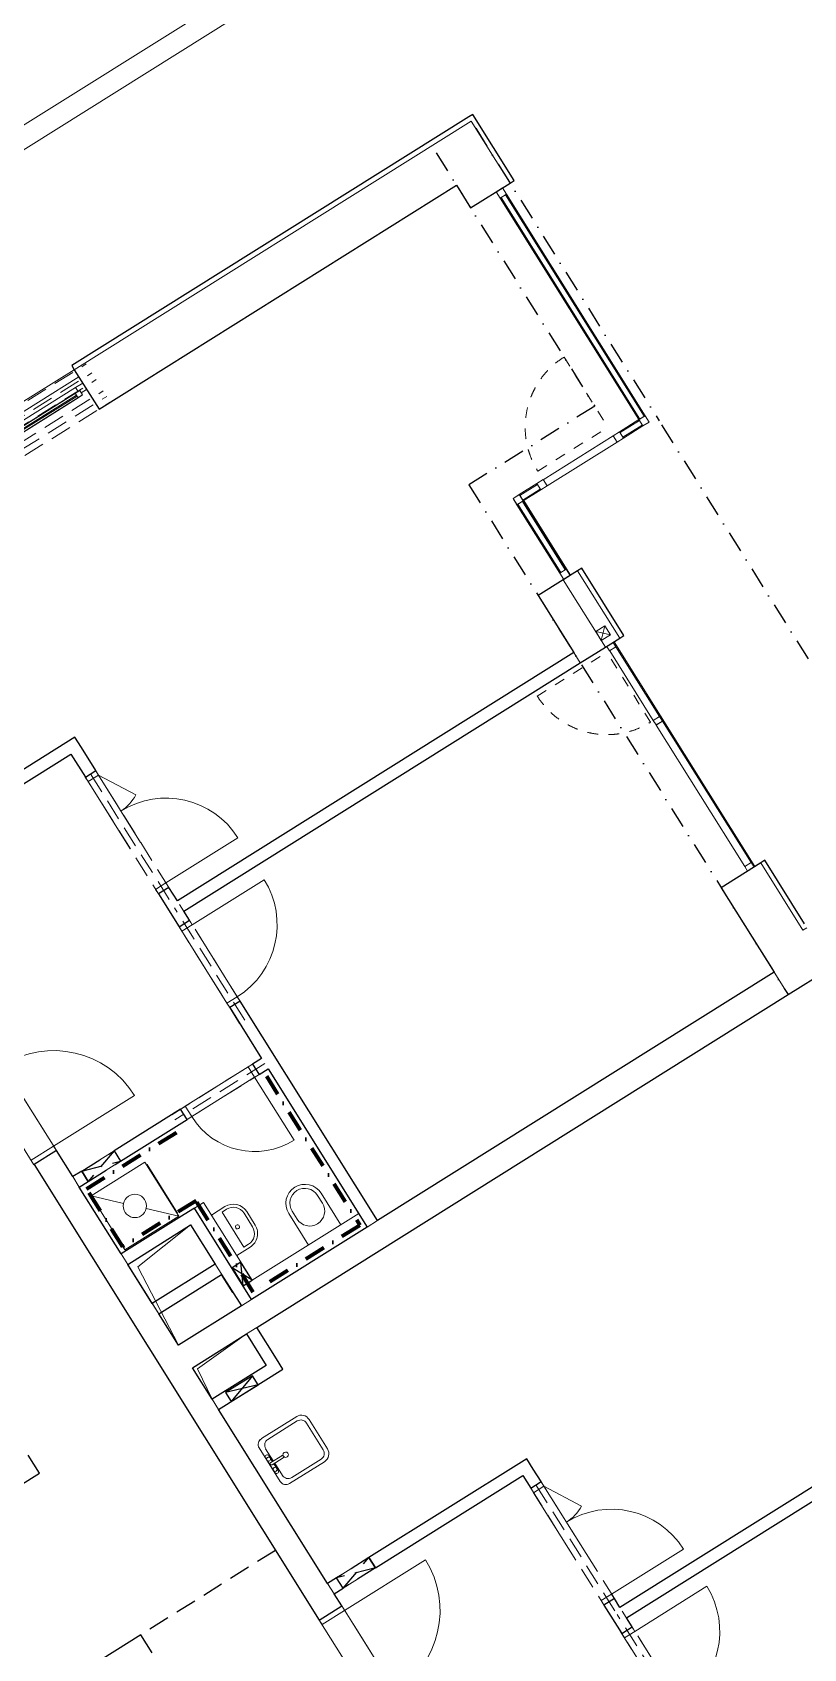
# Model space of a CAD drawing. Header units: millimetres. Extents: x -9129 to 220959, y -4760 to 72638.
# Drawn here: x 156056 to 163326, y 28209 to 43446 of the extents above; entities that cross this region are included whole.
import ezdxf

# ---------------------------------------------------------------- set-up
doc = ezdxf.new("R2010")
doc.units = ezdxf.units.MM
for name, pattern in [('HA_Dash_2mm-S1mm', [200, 100, -100]), ('HA_Dash_3mm-S1mm', [300, 200, -100]), ('HA_DashDot_2_2mm-S0_6mm', [1650, 750, -450, 0, -450]), ('HA_DashDot_4mm-S1mm', [400, 200, -100, 0, -100])]:
    doc.linetypes.add(name, pattern=pattern)
for name, color, linetype, lineweight in [('A-DETL-____-HDLN', 9, 'HA_Dash_3mm-S1mm', 25), ('A-DETL-____-OTLN', 9, 'Continuous', 25), ('A-DETL-GENF-OTLN', 9, 'Continuous', 9), ('A-DOOR-____-MCUT', 9, 'HA_DashDot_2_2mm-S0_6mm', 9), ('A-DOOR-____-OTLN', 9, 'Continuous', 9), ('A-DOOR-FRAM-MCUT', 9, 'Continuous', 9), ('A-FLOR-____-OTLN', 9, 'Continuous', 9), ('A-FLOR-____-OVHD', 9, 'HA_DashDot_4mm-S1mm', 25), ('A-GENM-____-HDLN', 9, 'HA_Dash_3mm-S1mm', 9), ('A-GENM-____-MCUT', 9, 'HA_Dash_3mm-S1mm', 25), ('A-GENM-____-OTLN', 9, 'Continuous', 9), ('A-GLAZ-____-MCUT', 9, 'Continuous', 5), ('A-GLAZ-____-OTLN', 9, 'Continuous', 5), ('A-GLAZ-CURT-MCUT', 9, 'Continuous', 5), ('A-GLAZ-CURT-OTLN', 9, 'Continuous', 5), ('A-GLAZ-CWMG-MCUT', 9, 'Continuous', 5), ('A-GLAZ-CWMG-OTLN', 9, 'Continuous', 5), ('A-WALL-____-MCUT', 9, 'Continuous', 25), ('A-WALL-____-OTLN', 9, 'Continuous', 9), ('E-ELEC-FIXT-OTLN', 9, 'Continuous', 9), ('I-WALL-____-MCUT', 9, 'Continuous', 25), ('I-WALL-____-OTLN', 9, 'Continuous', 9), ('M-HVAC-DUCT-OTLN', 9, 'Continuous', 9), ('P-SANR-FIXT-OTLN', 9, 'Continuous', 9)]:
    doc.layers.add(name, color=color, linetype=linetype, lineweight=lineweight)

# ---------------------------------------------------------------- blocks, each defined once
blk = doc.blocks.new('HA_DR_Single_Swing_Solid - In_BJ_700x2100-2040353-schema POHLEDU D_140_6400')
at = {"layer": 'A-DOOR-____-MCUT'}
for p, q in [((-350, 57.5), (350, 57.5)), ((-350, -57.5), (350, -57.5))]:
    blk.add_line(p, q, dxfattribs=at)
at = {"layer": 'A-DOOR-____-OTLN', "lineweight": 5}
blk.add_line((350, -757.5), (350, -57.5), dxfattribs=at)
blk.add_arc((350, -57.5), 700, 180, 270, dxfattribs=at)
at = {"layer": 'A-DOOR-FRAM-MCUT'}
for p, q in [((-350, 57.5), (-400, 57.5)), ((-350, -57.5), (-350, 57.5)), ((400, 57.5), (350, 57.5)), ((350, 57.5), (350, -57.5)), ((-400, -57.5), (-350, -57.5)), ((350, -57.5), (400, -57.5))]:
    blk.add_line(p, q, dxfattribs=at)
blk = doc.blocks.new('HA_DR_Single_Swing_Solid - In_BJ_900x2100_Vstup-2040224-schema POHLEDU D_140_6400')
at = {"layer": 'A-DOOR-____-MCUT'}
for p, q in [((-450, 125), (450, 125)), ((-450, -125), (450, -125))]:
    blk.add_line(p, q, dxfattribs=at)
at = {"layer": 'A-DOOR-____-OTLN', "lineweight": 5}
blk.add_line((450, 1025), (450, 125), dxfattribs=at)
at = {"layer": 'A-DOOR-____-OTLN'}
for p, q in [((-500, 125), (500, 125)), ((-500, -125), (500, -125))]:
    blk.add_line(p, q, dxfattribs=at)
at = {"layer": 'A-DOOR-____-OTLN', "lineweight": 5}
blk.add_arc((450, 125), 900, 90, 180, dxfattribs=at)
at = {"layer": 'A-DOOR-FRAM-MCUT'}
for p, q in [((-500, 125), (-450, 125)), ((-450, 125), (-450, -125)), ((450, 125), (500, 125)), ((450, -125), (450, 125)), ((-450, -125), (-500, -125)), ((500, -125), (450, -125))]:
    blk.add_line(p, q, dxfattribs=at)
blk = doc.blocks.new('HA_DR_Single_Swing_Solid - In_BJ_900x2100_Vstup-2040222-schema POHLEDU D_140_6400')
at = {"layer": 'A-DOOR-____-MCUT'}
for p, q in [((-450, 125), (450, 125)), ((-450, -125), (450, -125))]:
    blk.add_line(p, q, dxfattribs=at)
at = {"layer": 'A-DOOR-____-OTLN'}
for p, q in [((-500, 125), (500, 125)), ((-500, -125), (500, -125))]:
    blk.add_line(p, q, dxfattribs=at)
at = {"layer": 'A-DOOR-____-OTLN', "lineweight": 5}
blk.add_line((450, -1025), (450, -125), dxfattribs=at)
blk.add_arc((450, -125), 900, 180, 270, dxfattribs=at)
at = {"layer": 'A-DOOR-FRAM-MCUT'}
for p, q in [((-450, 125), (-500, 125)), ((-450, -125), (-450, 125)), ((500, 125), (450, 125)), ((450, 125), (450, -125)), ((-500, -125), (-450, -125)), ((450, -125), (500, -125))]:
    blk.add_line(p, q, dxfattribs=at)
blk = doc.blocks.new('HA_DR_Double_Swing_Solid - In_BJ_1200x2100_800-1662813-schema POHLEDU D_140_6400')
at = {"layer": 'A-DOOR-____-MCUT'}
for p, q in [((-600, 57), (600, 57)), ((-600, -58), (600, -58))]:
    blk.add_line(p, q, dxfattribs=at)
at = {"layer": 'A-DOOR-____-OTLN', "lineweight": 5}
for p, q in [((600, 857), (600, 57)), ((-254, 257), (-600, 57))]:
    blk.add_line(p, q, dxfattribs=at)
for centre, radius, start, end in [((600, 57), 800, 90, 180), ((-600, 57), 400, 360, 30)]:
    blk.add_arc(centre, radius, start, end, dxfattribs=at)
at = {"layer": 'A-DOOR-FRAM-MCUT'}
for p, q in [((-650, 57), (-600, 57)), ((-600, 57), (-600, -58)), ((600, 57), (650, 57)), ((600, -58), (600, 57)), ((-600, -58), (-650, -58)), ((650, -58), (600, -58))]:
    blk.add_line(p, q, dxfattribs=at)
blk = doc.blocks.new('HA_DR_Single_Swing_Solid - In_BJ_800x2100-2040331-schema POHLEDU D_140_6400')
at = {"layer": 'A-DOOR-____-MCUT'}
for p, q in [((-400, 57.5), (400, 57.5)), ((-400, -57.5), (400, -57.5))]:
    blk.add_line(p, q, dxfattribs=at)
at = {"layer": 'A-DOOR-____-OTLN', "lineweight": 5}
blk.add_line((400, -857.5), (400, -57.5), dxfattribs=at)
blk.add_arc((400, -57.5), 800, 180, 270, dxfattribs=at)
at = {"layer": 'A-DOOR-FRAM-MCUT'}
for p, q in [((-400, 57.5), (-450, 57.5)), ((-400, -57.5), (-400, 57.5)), ((450, 57.5), (400, 57.5)), ((400, 57.5), (400, -57.5)), ((-450, -57.5), (-400, -57.5)), ((400, -57.5), (450, -57.5))]:
    blk.add_line(p, q, dxfattribs=at)
blk = doc.blocks.new('HA_WD_SinglePanel - 1000x2400-1662822-schema POHLEDU D_140_6400')
at = {"layer": 'A-GLAZ-____-MCUT'}
for p, q in [((-420, 70), (-500, 70)), ((-500, 0), (-440, 0)), ((-440, -25), (-440, 25)), ((-440, 25), (-390, 25)), ((-420, 25), (-420, 70)), ((-390, 25), (-390, -25)), ((390, 5), (-390, 5)), ((390, -25), (390, 25)), ((390, 25), (440, 25)), ((500, 70), (420, 70)), ((420, 70), (420, 25)), ((440, 25), (440, -25)), ((440, 0), (500, 0)), ((-390, -25), (-440, -25)), ((390, -5), (-390, -5)), ((440, -25), (390, -25))]:
    blk.add_line(p, q, dxfattribs=at)
at = {"layer": 'A-GLAZ-____-OTLN'}
for p, q in [((440, 25), (-440, 25)), ((-440, -25), (-440, 25)), ((420, 70), (-420, 70)), ((390, 25), (-390, 25)), ((440, 25), (440, -25)), ((-440, -25), (440, -25)), ((390, -25), (-390, -25))]:
    blk.add_line(p, q, dxfattribs=at)
blk = doc.blocks.new('System Panel - Glazed_50mm_Offset50-1462710-schema POHLEDU D_140_6400')
at = {"layer": 'A-GLAZ-CURT-MCUT'}
for p, q in [((1232, 125), (-1232, 125)), ((-1232, 125), (-1232, 75)), ((-1232, 75), (1232, 75)), ((1232, 75), (1232, 125))]:
    blk.add_line(p, q, dxfattribs=at)
blk = doc.blocks.new('Rectangular Mullion - 70x70_Symetric_Offset0-1462708-schema POHLEDU D_140_6400')
at = {"layer": 'A-GLAZ-CWMG-OTLN'}
for p, q in [((-15623, 39832), (-16932, 41921)), ((-15683, 39795), (-16991, 41884))]:
    blk.add_line(p, q, dxfattribs=at)
blk = doc.blocks.new('Rectangular Mullion - 70x70_Symetric_Offset0-1395025-schema POHLEDU D_140_6400')
at = {"layer": 'A-GLAZ-CWMG-MCUT'}
for p, q in [((-70, -65), (0, -65)), ((-70, -135), (-70, -65)), ((0, -135), (-70, -135)), ((0, -65), (0, -135))]:
    blk.add_line(p, q, dxfattribs=at)
blk = doc.blocks.new('Rectangular Mullion - 70x70_Symetric_Offset0-1395026-schema POHLEDU D_140_6400')
at = {"layer": 'A-GLAZ-CWMG-MCUT'}
for p, q in [((0, -65), (-70, -65)), ((-70, -65), (-70, -135)), ((-70, -135), (0, -135)), ((0, -135), (0, -65))]:
    blk.add_line(p, q, dxfattribs=at)
blk = doc.blocks.new('System Panel - Glazed_50mm_Offset50-1502159-schema POHLEDU D_140_6400')
at = {"layer": 'A-GLAZ-CURT-MCUT'}
for p, q in [((107.5, 125), (-107.5, 125)), ((-107.5, 125), (-107.5, 75)), ((-107.5, 75), (107.5, 75)), ((107.5, 75), (107.5, 125))]:
    blk.add_line(p, q, dxfattribs=at)
blk = doc.blocks.new('Rectangular Mullion - 70x70_Symetric_Offset0-1505272-schema POHLEDU D_140_6400')
at = {"layer": 'A-GLAZ-CWMG-OTLN'}
for p, q in [((-15865, 39680), (-15683, 39795)), ((-15828, 39621), (-15646, 39735))]:
    blk.add_line(p, q, dxfattribs=at)
blk = doc.blocks.new('Rectangular Mullion - 70x70_Symetric_Offset0-1501645-schema POHLEDU D_140_6400')
at = {"layer": 'A-GLAZ-CWMG-MCUT'}
for p, q in [((-70, -65), (0, -65)), ((-70, -135), (-70, -65)), ((0, -135), (-70, -135)), ((0, -65), (0, -135))]:
    blk.add_line(p, q, dxfattribs=at)
blk = doc.blocks.new('Rectangular Mullion - 70x70_Symetric_Offset0-1501646-schema POHLEDU D_140_6400')
at = {"layer": 'A-GLAZ-CWMG-MCUT'}
for p, q in [((0, -65), (-70, -65)), ((-70, -65), (-70, -135)), ((-70, -135), (0, -135)), ((0, -135), (0, -65))]:
    blk.add_line(p, q, dxfattribs=at)
blk = doc.blocks.new('System Panel - Glazed_50mm_Offset50-1462713-schema POHLEDU D_140_6400')
at = {"layer": 'A-GLAZ-CURT-MCUT'}
for p, q in [((380, 125), (-380, 125)), ((-380, 125), (-380, 75)), ((-380, 75), (380, 75)), ((380, 75), (380, 125))]:
    blk.add_line(p, q, dxfattribs=at)
blk = doc.blocks.new('Rectangular Mullion - 70x70_Symetric_Offset0-1462711-schema POHLEDU D_140_6400')
at = {"layer": 'A-GLAZ-CWMG-OTLN'}
for p, q in [((-16369, 38385), (-16773, 39029)), ((-16429, 38348), (-16832, 38992))]:
    blk.add_line(p, q, dxfattribs=at)
blk = doc.blocks.new('HA_GM_Shaft_Rectangle - Default-2055999-schema POHLEDU D_140_6400')
at = {"layer": 'A-DETL-GENF-OTLN'}
for p, q in [((70, -70), (700, 0)), ((0, -900), (70, -70))]:
    blk.add_line(p, q, dxfattribs=at)
at = {"layer": 'A-GENM-____-OTLN'}
for p, q in [((0, -900), (0, 0)), ((0, 0), (700, 0)), ((700, 0), (700, -900)), ((700, -900), (0, -900))]:
    blk.add_line(p, q, dxfattribs=at)
blk = doc.blocks.new('HA_GM_Shaft_Rectangle - Default-2056017-schema POHLEDU D_140_6400')
at = {"layer": 'A-DETL-GENF-OTLN'}
for p, q in [((35, -35), (600, 0)), ((0, -350), (35, -35))]:
    blk.add_line(p, q, dxfattribs=at)
at = {"layer": 'A-GENM-____-OTLN'}
for p, q in [((0, -350), (0, 0)), ((0, 0), (600, 0)), ((600, 0), (600, -350)), ((600, -350), (0, -350))]:
    blk.add_line(p, q, dxfattribs=at)
blk = doc.blocks.new('ABMV_Toilet_WallHung - Default-1928450-schema POHLEDU D_140_6400')
at = {"layer": 'P-SANR-FIXT-OTLN'}
for p, q in [((-55, 75), (-55, 425)), ((-16, 426), (-16, 340)), ((266, 340), (266, 426)), ((305, 75), (305, 425))]:
    blk.add_line(p, q, dxfattribs=at)
for centre, radius, start, end in [((125, 425), 180, 0, 180), ((125, 426), 141, 360, 180), ((125, 340), 141, 180, 360)]:
    blk.add_arc(centre, radius, start, end, dxfattribs=at)
blk = doc.blocks.new('Skříňka se dřezem_ pravoúhlá - 500 x 440mm-1427235-schema POHLEDU D_140_6400')
at = {"layer": 'P-SANR-FIXT-OTLN'}
for p, q in [((202, 180), (-171, 180)), ((202, 180), (-171, 180)), ((92, 180), (-73, 180)), ((3, 161), (3, 40)), ((28, 161), (28, 40)), ((-234, 117), (-234, -271)), ((-234, 117), (-234, -271)), ((-196, 69), (-196, -258)), ((3, 133), (-133, 133)), ((-73, 142), (3, 142)), ((28, 142), (92, 142)), ((164, 133), (28, 133)), ((228, -258), (228, 69)), ((266, -276), (266, 117)), ((266, -276), (266, 117)), ((-145, -360), (181, -360)), ((-145, -360), (181, -360)), ((-133, -322), (164, -322))]:
    blk.add_line(p, q, dxfattribs=at)
for centre, radius, start, end in [((-171, 117), 63.5, 90, 180), ((-171, 117), 63.5, 90, 180), ((-73, 161), 19, 90, 270), ((-48, 161), 19, 360, 180), ((-48, 161), 19, 180, 0), ((16, 161), 12.7, 360, 180), ((66, 161), 19, 360, 180), ((66, 161), 19, 180, 360), ((92, 161), 19, 270, 90), ((202, 117), 63.5, 0, 90), ((202, 117), 63.5, 360, 90), ((-133, 69), 63.5, 90, 180), ((16, 3), 25.4, 360, 180), ((16, 3), 25.4, 180, 0), ((16, 40), 12.7, 180, 0), ((164, 69), 63.5, 0, 90), ((-145, -271), 88.9, 180, 270), ((-145, -271), 88.9, 180, 270), ((-133, -258), 63.5, 180, 270), ((164, -258), 63.5, 270, 0), ((181, -276), 84.4, 270, 0), ((181, -276), 84.4, 270, 0)]:
    blk.add_arc(centre, radius, start, end, dxfattribs=at)
blk = doc.blocks.new('R_bathroom_washing_machine - 600x600x900-1423135-schema POHLEDU D_140_6400')
at = {"layer": 'E-ELEC-FIXT-OTLN'}
for p, q in [((678, 597), (78, 597)), ((78, 597), (78, -3)), ((455, 374), (678, 597)), ((555, 602), (555, 597)), ((572, 602), (572, 597)), ((580, 602), (580, 602)), ((580, 602), (580, 602)), ((580, 602), (580, 602)), ((580, 602), (580, 602)), ((587, 597), (587, 602)), ((605, 597), (605, 602)), ((678, -3), (678, 597)), ((78, -3), (300, 219)), ((78, -3), (678, -3)), ((108, -3), (108, -8)), ((648, -8), (108, -8)), ((648, -8), (648, -3))]:
    blk.add_line(p, q, dxfattribs=at)
blk.add_circle((378, 297), 110, dxfattribs=at)
blk = doc.blocks.new('Systémový panel - Sklo-1501127-schema POHLEDU D_140_6400')
at = {"layer": 'A-GLAZ-CURT-MCUT'}
for p, q in [((787.5, 0), (-787.5, 0)), ((-787.5, 0), (-787.5, -70)), ((787.5, -70), (787.5, 0)), ((-787.5, -70), (787.5, -70))]:
    blk.add_line(p, q, dxfattribs=at)
blk = doc.blocks.new('Obdélníková příčel - 50x70mm EXT-1501128-schema POHLEDU D_140_6400')
at = {"layer": 'A-GLAZ-CWMG-MCUT'}
for p, q in [((-50, 70), (0, 70)), ((-50, 0), (-50, 70)), ((0, 0), (-50, 0)), ((0, 70), (0, 0))]:
    blk.add_line(p, q, dxfattribs=at)
blk = doc.blocks.new('Obdélníková příčel - 50x70mm EXT-1501129-schema POHLEDU D_140_6400')
at = {"layer": 'A-GLAZ-CWMG-MCUT'}
for p, q in [((0, 70), (-50, 70)), ((-50, 70), (-50, 0)), ((-50, 0), (0, 0)), ((0, 0), (0, 70))]:
    blk.add_line(p, q, dxfattribs=at)
blk = doc.blocks.new('ABMV_CW_Single_Swing_Generic - Ex_Glass_SKLOPNE-1536050-schema POHLEDU D_140_6400')
at = {"layer": 'A-DOOR-____-OTLN', "linetype": 'HA_Dash_2mm-S1mm', "lineweight": 5}
for p in [(387.5, 805), (-387.5, 30)]:
    blk.add_line(p, (387.5, 30), dxfattribs=at)
blk.add_arc((387.5, 30), 775, 90, 180, dxfattribs=at)
blk = doc.blocks.new('Obdélníková příčel - 50x70mm EXT-1501125-schema POHLEDU D_140_6400')
at = {"layer": 'A-GLAZ-CWMG-OTLN'}
for p, q in [((-15899, 37653), (-15488, 36996)), ((-15958, 37616), (-15547, 36959))]:
    blk.add_line(p, q, dxfattribs=at)
blk = doc.blocks.new('Obdélníková příčel - 50x70mm EXT-1501126-schema POHLEDU D_140_6400')
at = {"layer": 'A-GLAZ-CWMG-MCUT'}
for p, q in [((-25, 70), (25, 70)), ((-25, 0), (-25, 70)), ((25, 0), (-25, 0)), ((25, 70), (25, 0))]:
    blk.add_line(p, q, dxfattribs=at)
blk = doc.blocks.new('System Panel - Glazed_50mm_Offset50-1502124-schema POHLEDU D_140_6400')
at = {"layer": 'A-GLAZ-CURT-MCUT'}
for p, q in [((97.5, 125), (-97.5, 125)), ((-97.5, 125), (-97.5, 75)), ((-97.5, 75), (97.5, 75)), ((97.5, 75), (97.5, 125))]:
    blk.add_line(p, q, dxfattribs=at)
blk = doc.blocks.new('Rectangular Mullion - 70x70_Symetric_Offset0-1505059-schema POHLEDU D_140_6400')
at = {"layer": 'A-GLAZ-CWMG-OTLN'}
for p, q in [((-16810, 39089), (-16645, 39192)), ((-16773, 39029), (-16607, 39133))]:
    blk.add_line(p, q, dxfattribs=at)
blk = doc.blocks.new('Rectangular Mullion - 70x70_Symetric_Offset0-1501643-schema POHLEDU D_140_6400')
at = {"layer": 'A-GLAZ-CWMG-MCUT'}
for p, q in [((-35, -65), (35, -65)), ((-35, -135), (-35, -65)), ((35, -135), (-35, -135)), ((35, -65), (35, -135))]:
    blk.add_line(p, q, dxfattribs=at)
blk = doc.blocks.new('ABMV_CW_Single_Swing_Generic - Ex_Glass_SKLOPNE-1536052-schema POHLEDU D_140_6400')
at = {"layer": 'A-DOOR-____-OTLN', "linetype": 'HA_Dash_2mm-S1mm', "lineweight": 5}
for p in [(390, 810), (-390, 30)]:
    blk.add_line(p, (390, 30), dxfattribs=at)
blk.add_arc((390, 30), 780, 90, 180, dxfattribs=at)
blk = doc.blocks.new('Rectangular Mullion - 70x70_Symetric_Offset0-1502155-schema POHLEDU D_140_6400')
at = {"layer": 'A-GLAZ-CWMG-OTLN'}
for p, q in [((-16585, 39229), (-15924, 39643)), ((-16548, 39170), (-15887, 39584))]:
    blk.add_line(p, q, dxfattribs=at)
blk = doc.blocks.new('ABMV_WashBasin_Generic - 450x300-1493525-schema POHLEDU D_140_6400')
at = {"layer": 'P-SANR-FIXT-OTLN'}
for p, q in [((200, 350), (50, 350)), ((50, 320), (200, 320)), ((-100, 200), (-100, 50)), ((-70, 150), (-70, 200)), ((320, 200), (320, 150)), ((350, 50), (350, 200)), ((320, 150), (-70, 150))]:
    blk.add_line(p, q, dxfattribs=at)
for centre, radius, start, end in [((50, 200), 150, 90, 180), ((50, 200), 120, 90, 180), ((200, 200), 150, 360, 90), ((200, 200), 120, 360, 90), ((125, 200), 20, 90, 270), ((125, 200), 20, 270, 90)]:
    blk.add_arc(centre, radius, start, end, dxfattribs=at)
blk = doc.blocks.new('HA_GM_Tiling_LineBased - Generic Tiles-1986773-schema POHLEDU D_140_6400')
at = {"layer": 'A-GENM-____-OTLN', "linetype": 'HA_DashDot_4mm-S1mm', "lineweight": 80}
blk.add_line((50, -50), (1710, -50), dxfattribs=at)
blk = doc.blocks.new('HA_GM_Tiling_LineBased - Generic Tiles-1986771-schema POHLEDU D_140_6400')
at = {"layer": 'A-GENM-____-OTLN', "linetype": 'HA_DashDot_4mm-S1mm', "lineweight": 80}
blk.add_line((50, -50), (1235, -50), dxfattribs=at)
blk = doc.blocks.new('HA_GM_Tiling_LineBased - Generic Tiles-1986770-schema POHLEDU D_140_6400')
at = {"layer": 'A-GENM-____-OTLN', "linetype": 'HA_DashDot_4mm-S1mm', "lineweight": 80}
blk.add_line((50, -50), (1065, -50), dxfattribs=at)
blk = doc.blocks.new('HA_GM_Tiling_LineBased - Generic Tiles-1986772-schema POHLEDU D_140_6400')
at = {"layer": 'A-GENM-____-OTLN', "linetype": 'HA_DashDot_4mm-S1mm', "lineweight": 80}
blk.add_line((-50, -50), (765, -50), dxfattribs=at)
blk = doc.blocks.new('HA_GM_Tiling_LineBased - Generic Tiles-1986774-schema POHLEDU D_140_6400')
at = {"layer": 'A-GENM-____-OTLN', "linetype": 'HA_DashDot_4mm-S1mm', "lineweight": 80}
blk.add_line((50, -50), (695, -50), dxfattribs=at)
blk = doc.blocks.new('HA_GM_Tiling_LineBased - Generic Tiles-1986775-schema POHLEDU D_140_6400')
at = {"layer": 'A-GENM-____-OTLN', "linetype": 'HA_DashDot_4mm-S1mm', "lineweight": 80}
blk.add_line((50, -50), (1150, -50), dxfattribs=at)
blk = doc.blocks.new('TB_Porotherm KP11_5_1500mm - TB_Porotherm KP11_5_1500mm-1870867-schema POHLEDU D_140_6400')
at = {"layer": 'A-GENM-____-HDLN'}
for p, q in [((-750, 57.5), (750, 57.5)), ((-750, 0), (750, 0)), ((750, -57.5), (-750, -57.5))]:
    blk.add_line(p, q, dxfattribs=at)
blk = doc.blocks.new('TB_Porotherm KP11_5_1250mm - TB_Porotherm KP11_5_1250mm-1870064-schema POHLEDU D_140_6400')
at = {"layer": 'A-GENM-____-HDLN'}
for p, q in [((-625, 57.5), (625, 57.5)), ((-625, 0), (625, 0)), ((625, -57.5), (-625, -57.5))]:
    blk.add_line(p, q, dxfattribs=at)
blk = doc.blocks.new('TB_Porotherm KP11_5_1000mm - TB_Porotherm KP11_5_1000mm-1863649-schema POHLEDU D_140_6400')
at = {"layer": 'A-GENM-____-HDLN'}
for p, q in [((-500, 57.5), (500, 57.5)), ((-500, 0), (500, 0)), ((500, -57.5), (-500, -57.5))]:
    blk.add_line(p, q, dxfattribs=at)
blk = doc.blocks.new('TB_Porotherm KPVarioUNI_1250mm - TB_Porotherm KPVarioUNI_1250mm-1891196-schema POHLEDU D_140_6400')
at = {"layer": 'A-GENM-____-HDLN'}
for p, q in [((-625, 205), (625, 205)), ((-625, 105), (625, 105)), ((-625, 30), (625, 30)), ((-625, -95), (625, -95)), ((-100, 0), (100, 0)), ((-625, -157.5), (625, -157.5)), ((-625, -220), (625, -220))]:
    blk.add_line(p, q, dxfattribs=at)
blk = doc.blocks.new('HA_GM_Opening_Rectangle_WallBased - Default-1969288-schema POHLEDU D_140_6400')
at = {"layer": 'A-GENM-____-MCUT'}
for p, q in [((305, 57.5), (-55, -57.5)), ((-55, 57.5), (305, -57.5)), ((-55, 57.5), (-55, -57.5)), ((-55, 57.5), (305, 57.5)), ((305, 57.5), (305, -57.5)), ((-55, -57.5), (305, -57.5))]:
    blk.add_line(p, q, dxfattribs=at)
blk = doc.blocks.new('HA_GM_Opening_Rectangle_WallBased - Default-2068907-schema POHLEDU D_140_6400')
at = {"layer": 'A-GENM-____-MCUT'}
blk.add_line((25, 58), (225, 58), dxfattribs=at)
blk = doc.blocks.new('185-01_OBJEKT C_Central_rvt-5-schema POHLEDU D_140_6400')
at = {"layer": 'A-DETL-____-HDLN'}
blk.add_line((-19107, 29136), (-20378, 28340), dxfattribs=at)
at = {"layer": 'A-DETL-____-OTLN'}
for p, q in [((-19434, 31852), (-19518, 31799)), ((-19328, 31683), (-19434, 31852)), ((-19412, 31629), (-19434, 31852)), ((-19518, 31799), (-19412, 31629)), ((-19328, 31683), (-19518, 31799)), ((-19412, 31629), (-19328, 31683)), ((-19324, 30782), (-19578, 30623)), ((-19324, 30782), (-19525, 30538)), ((-19271, 30697), (-19324, 30782)), ((-19271, 30697), (-19578, 30623)), ((-19525, 30538), (-19271, 30697)), ((-19578, 30623), (-19525, 30538))]:
    blk.add_line(p, q, dxfattribs=at)
at = {"layer": 'A-FLOR-____-OTLN'}
for p, q in [((-20962, 40199), (-21810, 39668)), ((-16328, 38328), (-16768, 39032)), ((-14590, 35582), (-15917, 37701))]:
    blk.add_line(p, q, dxfattribs=at)
at = {"layer": 'A-FLOR-____-OVHD'}
for p, q in [((-17221, 42542), (-15493, 39784)), ((-17594, 42309), (-16099, 39923)), ((-16099, 39923), (-17286, 39180)), ((-15469, 39745), (-12974, 35762)), ((-17286, 39180), (-14276, 34375))]:
    blk.add_line(p, q, dxfattribs=at)
at = {"layer": 'A-WALL-____-MCUT'}
for p, q in [((-17249, 42672), (-17287, 42648)), ((-16859, 42049), (-17249, 42672)), ((-17287, 42648), (-21029, 40305)), ((-20771, 39893), (-17403, 42004)), ((-17403, 42004), (-17270, 41792)), ((-17270, 41792), (-16897, 42025)), ((-16897, 42025), (-16859, 42049)), ((-21029, 40305), (-21005, 40266)), ((-21005, 40266), (-20771, 39893)), ((-16260, 38371), (-16396, 38286)), ((-16222, 38395), (-16260, 38371)), ((-15824, 37759), (-16222, 38395)), ((-15998, 37650), (-15862, 37735)), ((-15862, 37735), (-15824, 37759)), ((-14535, 35617), (-14908, 35383)), ((-14497, 35641), (-14535, 35617)), ((-14122, 35043), (-14497, 35641)), ((-14908, 35383), (-14409, 34586)), ((-14276, 34375), (-13903, 34608))]:
    blk.add_line(p, q, dxfattribs=at)
at = {"layer": 'A-WALL-____-MCUT', "lineweight": 9}
for p, q in [((-17263, 42610), (-21005, 40266)), ((-21005, 40266), (-17263, 42610)), ((-17030, 42237), (-17263, 42610)), ((-17263, 42610), (-17030, 42237)), ((-16897, 42025), (-17030, 42237)), ((-17030, 42237), (-16897, 42025)), ((-15998, 37650), (-16396, 38286)), ((-16396, 38286), (-15998, 37650)), ((-16260, 38371), (-15862, 37735)), ((-15862, 37735), (-16260, 38371)), ((-16235, 37502), (-16296, 37599)), ((-14137, 34981), (-14535, 35617)), ((-14535, 35617), (-14137, 34981)), ((-14137, 34981), (-14099, 35005)), ((-14276, 34375), (-14409, 34586)), ((-21019, 32659), (-20958, 32561)), ((-18244, 32184), (-18146, 32246)), ((-20562, 31930), (-20501, 31832)), ((-20270, 31464), (-20209, 31366)), ((-19430, 31441), (-19333, 31502)), ((-19285, 31237), (-19382, 31176)), ((-19705, 30561), (-19644, 30464)), ((-18617, 28824), (-18556, 28726))]:
    blk.add_line(p, q, dxfattribs=at)
at = {"layer": 'I-WALL-____-MCUT'}
for p, q in [((-16396, 38286), (-16633, 38137)), ((-16633, 38137), (-16296, 37599)), ((-16235, 37502), (-15998, 37650)), ((-16296, 37599), (-20033, 35258)), ((-19972, 35161), (-16235, 37502)), ((-20999, 36801), (-22330, 35967)), ((-20938, 36703), (-20999, 36801)), ((-23265, 35246), (-21036, 36642)), ((-21036, 36642), (-20900, 36426)), ((-20803, 36487), (-20938, 36703)), ((-20900, 36426), (-20803, 36487)), ((-20113, 35385), (-20210, 35324)), ((-20033, 35258), (-20113, 35385)), ((-20210, 35324), (-20017, 35015)), ((-20017, 35015), (-19919, 35076)), ((-19919, 35076), (-19972, 35161)), ((-14409, 34586), (-18146, 32246)), ((-19441, 34313), (-19539, 34252)), ((-18146, 32246), (-19441, 34313)), ((-19285, 31237), (-14276, 34375)), ((-19539, 34252), (-19239, 33773)), ((-19239, 33773), (-19324, 33720)), ((-19324, 33720), (-19263, 33623)), ((-19263, 33623), (-19178, 33676)), ((-19178, 33676), (-18244, 32184)), ((-20002, 33296), (-20629, 32903)), ((-19941, 33198), (-20002, 33296)), ((-20568, 32805), (-19941, 33198)), ((-21173, 32905), (-21384, 32772)), ((-21384, 32772), (-18696, 28479)), ((-21019, 32659), (-21173, 32905)), ((-20629, 32903), (-20568, 32805)), ((-20934, 32712), (-21019, 32659)), ((-20958, 32561), (-20873, 32614)), ((-20873, 32614), (-20934, 32712)), ((-20562, 31930), (-20958, 32561)), ((-19871, 32363), (-19969, 32301)), ((-19333, 31502), (-19871, 32363)), ((-19969, 32301), (-20562, 31930)), ((-20501, 31832), (-19908, 32204)), ((-19908, 32204), (-19677, 31835)), ((-18244, 32184), (-19333, 31502)), ((-20270, 31464), (-20501, 31832)), ((-19677, 31835), (-20270, 31464)), ((-20209, 31366), (-19616, 31738)), ((-19616, 31738), (-19430, 31441)), ((-19430, 31441), (-20023, 31070)), ((-20023, 31070), (-20209, 31366)), ((-19099, 30941), (-19285, 31237)), ((-19891, 30858), (-19382, 31176)), ((-19382, 31176), (-19196, 30880)), ((-19038, 30843), (-19099, 30941)), ((-12124, 30938), (-15861, 28597)), ((-19705, 30561), (-19891, 30858)), ((-19196, 30880), (-19705, 30561)), ((-19644, 30464), (-19038, 30843)), ((-15800, 28500), (-12063, 30841)), ((-18617, 28824), (-19644, 30464)), ((-21334, 29865), (-21440, 30035)), ((-21821, 29560), (-21334, 29865)), ((-16739, 30000), (-18227, 29068)), ((-16678, 29902), (-16739, 30000)), ((-16604, 29784), (-16678, 29902)), ((-18166, 28971), (-16776, 29841)), ((-16776, 29841), (-16702, 29723)), ((-16702, 29723), (-16604, 29784)), ((-18227, 29068), (-18166, 28971)), ((-18532, 28877), (-18617, 28824)), ((-18471, 28780), (-18532, 28877)), ((-18556, 28726), (-18471, 28780)), ((-18484, 28612), (-18556, 28726)), ((-15914, 28682), (-16012, 28621)), ((-15861, 28597), (-15914, 28682)), ((-18696, 28479), (-18484, 28612)), ((-16012, 28621), (-15844, 28354)), ((-15747, 28415), (-15800, 28500)), ((-15844, 28354), (-15747, 28415)), ((-20378, 28340), (-21256, 27790)), ((-20272, 28170), (-20378, 28340))]:
    blk.add_line(p, q, dxfattribs=at)
at = {"layer": 'I-WALL-____-OTLN'}
for p, q in [((-20934, 32712), (-20629, 32903)), ((-20568, 32805), (-20873, 32614)), ((-19787, 32416), (-19871, 32363)), ((-19787, 32416), (-19328, 31683)), ((-19328, 31683), (-18323, 32312)), ((-18532, 28877), (-18227, 29068)), ((-18166, 28971), (-18471, 28780))]:
    blk.add_line(p, q, dxfattribs=at)
at = {"layer": 'M-HVAC-DUCT-OTLN', "lineweight": 5}
for p, q in [((-16090, 37799), (-16005, 37852)), ((-15952, 37767), (-16090, 37799)), ((-16037, 37714), (-16090, 37799)), ((-16037, 37714), (-16005, 37852)), ((-16005, 37852), (-15952, 37767)), ((-15952, 37767), (-16037, 37714))]:
    blk.add_line(p, q, dxfattribs=at)
at = {"layer": 'A-DOOR-____-OTLN', "lineweight": 9}
for name, p, rotation in [('ABMV_CW_Single_Swing_Generic - Ex_Glass_SKLOPNE-1536052-schema POHLEDU D_140_6400', (-16289, 39491), 32.06124947745543), ('ABMV_CW_Single_Swing_Generic - Ex_Glass_SKLOPNE-1536050-schema POHLEDU D_140_6400', (-15753, 37288), 122.0612494774548), ('HA_DR_Double_Swing_Solid - In_BJ_1200x2100_800-1662813-schema POHLEDU D_140_6400', (-20507, 35906), 302.0612494774555), ('HA_DR_Single_Swing_Solid - In_BJ_800x2100-2040331-schema POHLEDU D_140_6400', (-19729, 34664), 122.0612494774555), ('HA_DR_Single_Swing_Solid - In_BJ_900x2100_Vstup-2040224-schema POHLEDU D_140_6400', (-21544, 33262), 302.0612494774555), ('HA_DR_Single_Swing_Solid - In_BJ_700x2100-2040353-schema POHLEDU D_140_6400', (-19632, 33459), 32.06124947745543), ('HA_DR_Double_Swing_Solid - In_BJ_1200x2100_800-1662813-schema POHLEDU D_140_6400', (-16308, 29202), 302.0612494774555), ('HA_DR_Single_Swing_Solid - In_BJ_900x2100_Vstup-2040222-schema POHLEDU D_140_6400', (-18324, 28122), 122.0612494774555), ('HA_DR_Single_Swing_Solid - In_BJ_800x2100-2040331-schema POHLEDU D_140_6400', (-15557, 28003), 122.0612494774555)]:
    blk.add_blockref(name, p, dxfattribs=dict(at, rotation=rotation))
at = {"layer": 'A-GENM-____-OTLN', "lineweight": 9}
for name, p, rotation in [('TB_Porotherm KPVarioUNI_1250mm - TB_Porotherm KPVarioUNI_1250mm-1891196-schema POHLEDU D_140_6400', (-21312, 39815), 32.06124947745735), ('TB_Porotherm KP11_5_1500mm - TB_Porotherm KP11_5_1500mm-1870867-schema POHLEDU D_140_6400', (-20507, 35906), 122.0612494774545), ('TB_Porotherm KP11_5_1250mm - TB_Porotherm KP11_5_1250mm-1870064-schema POHLEDU D_140_6400', (-19729, 34664), 122.0612494774545), ('TB_Porotherm KP11_5_1000mm - TB_Porotherm KP11_5_1000mm-1863649-schema POHLEDU D_140_6400', (-19632, 33459), 212.061249477455), ('HA_GM_Tiling_LineBased - Generic Tiles-1986773-schema POHLEDU D_140_6400', (-19178, 33676), 302.0612494774557), ('HA_GM_Tiling_LineBased - Generic Tiles-1986775-schema POHLEDU D_140_6400', (-20958, 32561), 32.06124947745583), ('HA_GM_Opening_Rectangle_WallBased - Default-1969288-schema POHLEDU D_140_6400', (-20857, 32692), 32.06124947745543), ('HA_GM_Tiling_LineBased - Generic Tiles-1986774-schema POHLEDU D_140_6400', (-20562, 31930), 122.0612494774557), ('HA_GM_Tiling_LineBased - Generic Tiles-1986772-schema POHLEDU D_140_6400', (-19871, 32363), 212.0612494774558), ('HA_GM_Tiling_LineBased - Generic Tiles-1986770-schema POHLEDU D_140_6400', (-19333, 31502), 122.0612494774557), ('HA_GM_Shaft_Rectangle - Default-2055999-schema POHLEDU D_140_6400', (-20501, 31832), 32.06124947745543), ('HA_GM_Tiling_LineBased - Generic Tiles-1986771-schema POHLEDU D_140_6400', (-18244, 32184), 212.0612494774558), ('HA_GM_Opening_Rectangle_WallBased - Default-2068907-schema POHLEDU D_140_6400', (-19448, 31578), 122.0612494774554), ('HA_GM_Shaft_Rectangle - Default-2056017-schema POHLEDU D_140_6400', (-19891, 30858), 32.06124947745543), ('TB_Porotherm KP11_5_1500mm - TB_Porotherm KP11_5_1500mm-1870867-schema POHLEDU D_140_6400', (-16308, 29202), 122.0612494774545), ('HA_GM_Opening_Rectangle_WallBased - Default-1969288-schema POHLEDU D_140_6400', (-18243, 28990), 212.0612494774556), ('TB_Porotherm KP11_5_1250mm - TB_Porotherm KP11_5_1250mm-1870064-schema POHLEDU D_140_6400', (-15557, 28003), 122.0612494774545)]:
    blk.add_blockref(name, p, dxfattribs=dict(at, rotation=rotation))
at = {"layer": 'A-GLAZ-____-OTLN', "lineweight": 9, "rotation": 32.06124947745575}
blk.add_blockref('HA_WD_SinglePanel - 1000x2400-1662822-schema POHLEDU D_140_6400', (-21312, 39815), dxfattribs=at)
at = {"layer": 'A-GLAZ-CURT-OTLN', "lineweight": 9}
for name, p, rotation in [('System Panel - Glazed_50mm_Offset50-1462710-schema POHLEDU D_140_6400', (-16392, 40805), 302.0612494774553), ('System Panel - Glazed_50mm_Offset50-1502159-schema POHLEDU D_140_6400', (-15808, 39793), 212.0612494774554), ('System Panel - Glazed_50mm_Offset50-1502124-schema POHLEDU D_140_6400', (-16762, 39195), 212.0612494774554), ('System Panel - Glazed_50mm_Offset50-1462713-schema POHLEDU D_140_6400', (-16685, 38636), 302.0612494774554), ('Systémový panel - Sklo-1501127-schema POHLEDU D_140_6400', (-15102, 36249), 122.0612494774548)]:
    blk.add_blockref(name, p, dxfattribs=dict(at, rotation=rotation))
at = {"layer": 'A-GLAZ-CWMG-OTLN', "lineweight": 9}
for name, p, rotation in [('Rectangular Mullion - 70x70_Symetric_Offset0-1395026-schema POHLEDU D_140_6400', (-17083, 41908), 122.0612494774553), ('Rectangular Mullion - 70x70_Symetric_Offset0-1501646-schema POHLEDU D_140_6400', (-15658, 39887), 32.06124947745543), ('Rectangular Mullion - 70x70_Symetric_Offset0-1395026-schema POHLEDU D_140_6400', (-16924, 39017), 122.0612494774554), ('Obdélníková příčel - 50x70mm EXT-1501129-schema POHLEDU D_140_6400', (-14658, 35540), 302.0612494774548)]:
    blk.add_blockref(name, p, dxfattribs=dict(at, rotation=rotation))
for name in ['Rectangular Mullion - 70x70_Symetric_Offset0-1462708-schema POHLEDU D_140_6400', 'Rectangular Mullion - 70x70_Symetric_Offset0-1505272-schema POHLEDU D_140_6400', 'Rectangular Mullion - 70x70_Symetric_Offset0-1502155-schema POHLEDU D_140_6400', 'Rectangular Mullion - 70x70_Symetric_Offset0-1505059-schema POHLEDU D_140_6400', 'Rectangular Mullion - 70x70_Symetric_Offset0-1462711-schema POHLEDU D_140_6400', 'Obdélníková příčel - 50x70mm EXT-1501125-schema POHLEDU D_140_6400']:
    blk.add_blockref(name, (0, 0), dxfattribs=at)
at = {"layer": 'A-GLAZ-CWMG-OTLN', "lineweight": 9, "extrusion": (0, 0, -1)}
for name, p, rotation in [('Rectangular Mullion - 70x70_Symetric_Offset0-1395025-schema POHLEDU D_140_6400', (15701, 39701), 237.9387505225447), ('Rectangular Mullion - 70x70_Symetric_Offset0-1501643-schema POHLEDU D_140_6400', (15929, 39717), 327.9387505225446), ('Rectangular Mullion - 70x70_Symetric_Offset0-1501643-schema POHLEDU D_140_6400', (16649, 39266), 327.9387505225446), ('Rectangular Mullion - 70x70_Symetric_Offset0-1501645-schema POHLEDU D_140_6400', (16904, 39107), 327.9387505225446), ('Rectangular Mullion - 70x70_Symetric_Offset0-1395025-schema POHLEDU D_140_6400', (16446, 38254), 237.9387505225446), ('Obdélníková příčel - 50x70mm EXT-1501128-schema POHLEDU D_140_6400', (15985, 37658), 57.93875052254517), ('Obdélníková příčel - 50x70mm EXT-1501126-schema POHLEDU D_140_6400', (15534, 36938), 57.93875052254517)]:
    blk.add_blockref(name, p, dxfattribs=dict(at, rotation=rotation))
at = {"layer": 'E-ELEC-FIXT-OTLN', "lineweight": 9, "rotation": 122.0612494774543}
blk.add_blockref('R_bathroom_washing_machine - 600x600x900-1423135-schema POHLEDU D_140_6400', (-19981, 32220), dxfattribs=at)
at = {"layer": 'P-SANR-FIXT-OTLN', "lineweight": 9}
for name, p, rotation in [('ABMV_Toilet_WallHung - Default-1928450-schema POHLEDU D_140_6400', (-18711, 31980), 32.0612494774555), ('ABMV_WashBasin_Generic - 450x300-1493525-schema POHLEDU D_140_6400', (-19702, 32186), 302.0612494774557), ('Skříňka se dřezem_ pravoúhlá - 500 x 440mm-1427235-schema POHLEDU D_140_6400', (-19001, 30026), 122.0612494774547)]:
    blk.add_blockref(name, p, dxfattribs=dict(at, rotation=rotation))

msp = doc.modelspace()

# ---------------------------------------------------------------- linework, layer by layer
at = {"layer": 'A-FLOR-____-OTLN'}
msp.add_line((155603, 39736), (156451, 40266), dxfattribs=at)
at = {"layer": 'A-WALL-____-OTLN'}
for p, q in [((147638, 37353), (162024, 46364)), ((162300, 46301), (147744, 37184))]:
    msp.add_line(p, q, dxfattribs=at)

# ---------------------------------------------------------------- block references
at = {"color": 50, "lineweight": 5}
msp.add_blockref('185-01_OBJEKT C_Central_rvt-5-schema POHLEDU D_140_6400', (177456, 0), dxfattribs=at)

doc.saveas('drawing.dxf')
